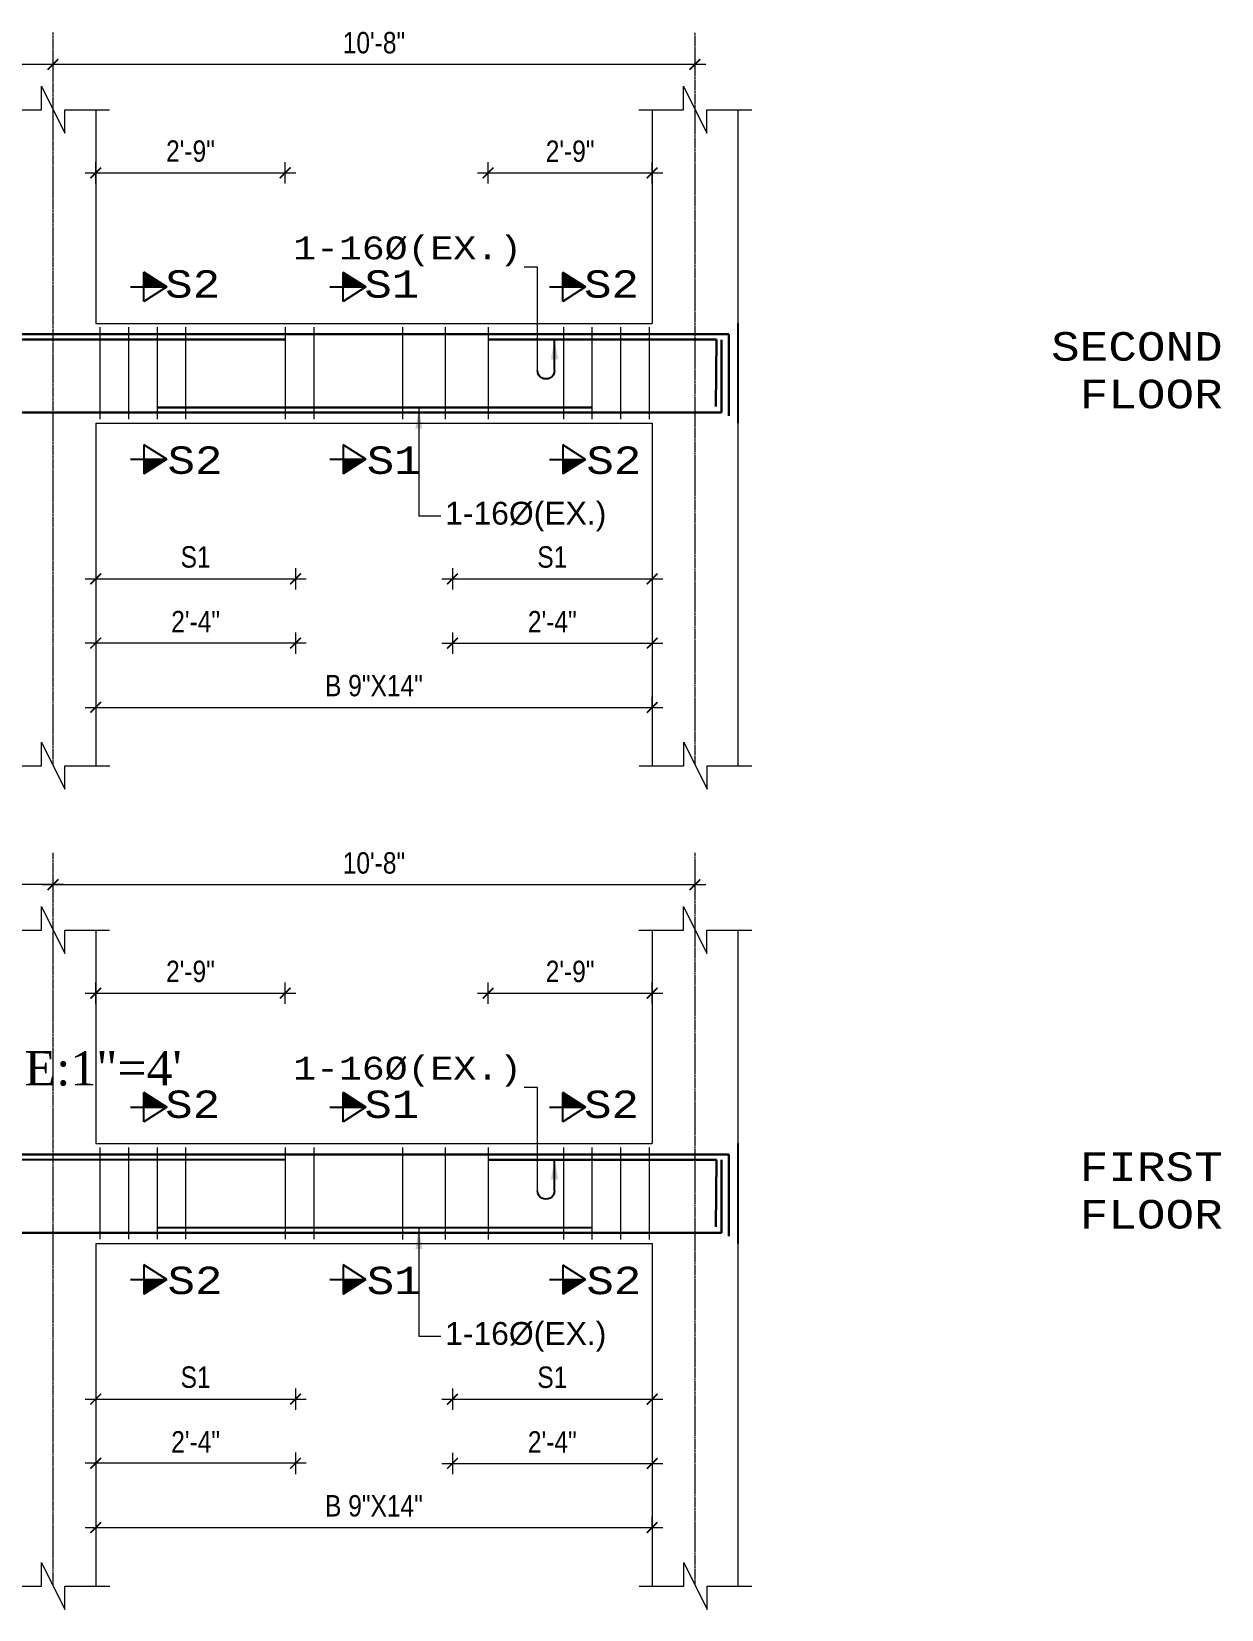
# Model space of a CAD drawing. Header units: inches. Extents: x -2812 to 9774, y -15726 to -746.
# Drawn here: x -1668.4 to -1334.9, y -14544.7 to -14102.4 of the extents above; entities that cross this region are included whole.
import ezdxf

# ---------------------------------------------------------------- set-up
doc = ezdxf.new("R2010")
doc.units = ezdxf.units.IN
doc.header["$LTSCALE"] = 17
doc.header["$MEASUREMENT"] = 0
for name, pattern in [('ACAD_ISO02W100', [15, 12, -3]), ('ACAD_ISO03W100', [30, 12, -18]), ('CENTER2', [1.125, 0.75, -0.125, 0.125, -0.125])]:
    doc.linetypes.add(name, pattern=pattern)
for name, color, linetype, lineweight in [('09 CONTINUITY', 7, 'Continuous', 9), ('15 CENTER', 113, 'CENTER2', 15), ('15 EXT BAR DIMENSION', 130, 'Continuous', 15), ('15 TEXT', 7, 'Continuous', 15), ('20 BEAM ELEVATION', 140, 'ACAD_ISO03W100', 20), ('20 BEAM SECTION ARROW', 7, 'ACAD_ISO02W100', 20), ('20 STIRRUPS', 137, 'Continuous', 20), ('25 BOT BAR', 12, 'Continuous', 25), ('30 EXTRABAR', 6, 'Continuous', 30), ('30 RENFORCEMENT', 12, 'Continuous', 30), ('MARK', 1, 'Continuous', 25), ('Profile ele', 4, 'Continuous', 25), ('RINF', 4, 'Continuous', 25)]:
    doc.layers.add(name, color=color, linetype=linetype, lineweight=lineweight)
doc.layers.add('Dim', color=1, linetype='Continuous')
doc.styles.add('ARIAL', font='arial.ttf')
doc.styles.add('CUNEW', font='cour.ttf')
doc.styles.add('ordinary', font='ARIALN.TTF')
doc.styles.add('TEX8', font='cour.ttf', dxfattribs={"width": 0.75})
doc.dimstyles.new('SUREN 1', dxfattribs={"dimtxt": 0.75, "dimasz": 6, "dimexe": 1.5, "dimexo": 1.5, "dimgap": 1, "dimtad": 1, "dimdec": 1, "dimzin": 3, "dimdsep": 46, "dimlunit": 4, "dimtxsty": 'TEX8', "dimblk": 'ARCHTICK', "dimcen": 0.09375, "dimclrd": 1, "dimclre": 1, "dimclrt": 256, "dimadec": 0, "dimazin": 0, "dimtfac": 0.75, "dimtdec": 1, "dimtmove": 1, "dimatfit": 3, "dimfxl": 1, "dimtolj": 1, "dimtzin": 0, "dimlwd": 9, "dimlwe": 9, "dimarcsym": 0})
doc.dimstyles.new('SUREN 4', dxfattribs={"dimtxt": 4, "dimasz": 3, "dimexe": 3, "dimexo": 0, "dimgap": 3, "dimtad": 1, "dimdec": 0, "dimzin": 3, "dimdsep": 46, "dimlunit": 4, "dimtxsty": 'ordinary', "dimblk": 'ARCHTICK', "dimcen": 8, "dimdle": 3, "dimclrd": 1, "dimclre": 5, "dimclrt": 256, "dimadec": 3, "dimazin": 0, "dimtfac": 1, "dimtdec": 0, "dimtmove": 1, "dimatfit": 3, "dimfxl": 3, "dimfxlon": 1, "dimfrac": 1, "dimtolj": 1, "dimtzin": 0, "dimlwd": 5, "dimlwe": 5, "dimarcsym": 0})

# ---------------------------------------------------------------- blocks, each defined once
blk = doc.blocks.new('_ArchTick')
at = {"color": 0, "linetype": 'ByBlock', "const_width": 0.15}
blk.add_lwpolyline([(-0.5, -0.5), (0.5, 0.5)], dxfattribs=at)
blk = doc.blocks.new('*D1325')
at = {"layer": 'Defpoints', "color": 0, "transparency": 16777216}
for p in [(18344.8, -9446.95), (18400.8, -9446.95), (18400.8, -9490.56)]:
    blk.add_point(p, dxfattribs=at)
at = {"layer": 'Dim', "color": 5, "lineweight": 5, "transparency": 16777216}
for p, q in [((18344.8, -9487.56), (18344.8, -9493.56)), ((18400.8, -9487.56), (18400.8, -9493.56))]:
    blk.add_line(p, q, dxfattribs=at)
at = {"layer": 'Dim', "color": 1, "lineweight": 5, "transparency": 16777216}
blk.add_line((18341.8, -9490.56), (18403.8, -9490.56), dxfattribs=at)
at = {"layer": 'Dim', "color": 1, "lineweight": 5, "transparency": 16777216, "xscale": 3, "yscale": 3, "zscale": 3, "rotation": 180}
blk.add_blockref('_ArchTick', (18344.8, -9490.56), dxfattribs=at)
at = {"layer": 'Dim', "color": 1, "lineweight": 5, "transparency": 16777216, "xscale": 3, "yscale": 3, "zscale": 3}
blk.add_blockref('_ArchTick', (18400.8, -9490.56), dxfattribs=at)
at = {"layer": 'Dim', "transparency": 16777216, "insert": (18372.8, -9484.45), "char_height": 6, "attachment_point": 5, "style": 'ordinary'}
blk.add_mtext('\\A1;S1', dxfattribs=at)
blk = doc.blocks.new('*D1326')
at = {"layer": 'Defpoints', "color": 0, "transparency": 16777216}
for p in [(18344.8, -9446.95), (18400.8, -9446.95), (18344.8, -9508.56)]:
    blk.add_point(p, dxfattribs=at)
at = {"layer": 'Dim', "color": 5, "lineweight": 5, "transparency": 16777216}
for p, q in [((18344.8, -9505.56), (18344.8, -9511.56)), ((18400.8, -9505.56), (18400.8, -9511.56))]:
    blk.add_line(p, q, dxfattribs=at)
at = {"layer": 'Dim', "color": 1, "lineweight": 5, "transparency": 16777216}
blk.add_line((18403.8, -9508.56), (18341.8, -9508.56), dxfattribs=at)
at = {"layer": 'Dim', "color": 1, "lineweight": 5, "transparency": 16777216, "xscale": 3, "yscale": 3, "zscale": 3, "rotation": 180}
blk.add_blockref('_ArchTick', (18344.8, -9508.56), dxfattribs=at)
at = {"layer": 'Dim', "color": 1, "lineweight": 5, "transparency": 16777216, "xscale": 3, "yscale": 3, "zscale": 3}
blk.add_blockref('_ArchTick', (18400.8, -9508.56), dxfattribs=at)
at = {"layer": 'Dim', "transparency": 16777216, "insert": (18372.8, -9502.54), "char_height": 6, "attachment_point": 5, "style": 'ordinary'}
blk.add_mtext('\\A1;2\'-4"', dxfattribs=at)
blk = doc.blocks.new('*D1329')
at = {"layer": 'Defpoints', "color": 0, "transparency": 16777216}
for p in [(18444.8, -9446.97), (18500.8, -9446.97), (18500.8, -9490.58)]:
    blk.add_point(p, dxfattribs=at)
at = {"layer": 'Dim', "color": 5, "lineweight": 5, "transparency": 16777216}
for p, q in [((18444.8, -9487.58), (18444.8, -9493.58)), ((18500.8, -9487.58), (18500.8, -9493.58))]:
    blk.add_line(p, q, dxfattribs=at)
at = {"layer": 'Dim', "color": 1, "lineweight": 5, "transparency": 16777216}
blk.add_line((18441.8, -9490.58), (18503.8, -9490.58), dxfattribs=at)
at = {"layer": 'Dim', "color": 1, "lineweight": 5, "transparency": 16777216, "xscale": 3, "yscale": 3, "zscale": 3, "rotation": 180}
blk.add_blockref('_ArchTick', (18444.8, -9490.58), dxfattribs=at)
at = {"layer": 'Dim', "color": 1, "lineweight": 5, "transparency": 16777216, "xscale": 3, "yscale": 3, "zscale": 3}
blk.add_blockref('_ArchTick', (18500.8, -9490.58), dxfattribs=at)
at = {"layer": 'Dim', "transparency": 16777216, "insert": (18472.8, -9484.47), "char_height": 6, "attachment_point": 5, "style": 'ordinary'}
blk.add_mtext('\\A1;S1', dxfattribs=at)
blk = doc.blocks.new('*D1330')
at = {"layer": 'Defpoints', "color": 0, "transparency": 16777216}
for p in [(18444.8, -9446.97), (18500.8, -9446.97), (18500.8, -9508.58)]:
    blk.add_point(p, dxfattribs=at)
at = {"layer": 'Dim', "color": 5, "lineweight": 5, "transparency": 16777216}
for p, q in [((18444.8, -9505.58), (18444.8, -9511.58)), ((18500.8, -9505.58), (18500.8, -9511.58))]:
    blk.add_line(p, q, dxfattribs=at)
at = {"layer": 'Dim', "color": 1, "lineweight": 5, "transparency": 16777216}
blk.add_line((18441.8, -9508.58), (18503.8, -9508.58), dxfattribs=at)
at = {"layer": 'Dim', "color": 1, "lineweight": 5, "transparency": 16777216, "xscale": 3, "yscale": 3, "zscale": 3, "rotation": 180}
blk.add_blockref('_ArchTick', (18444.8, -9508.58), dxfattribs=at)
at = {"layer": 'Dim', "color": 1, "lineweight": 5, "transparency": 16777216, "xscale": 3, "yscale": 3, "zscale": 3}
blk.add_blockref('_ArchTick', (18500.8, -9508.58), dxfattribs=at)
at = {"layer": 'Dim', "transparency": 16777216, "insert": (18472.8, -9502.56), "char_height": 6, "attachment_point": 5, "style": 'ordinary'}
blk.add_mtext('\\A1;2\'-4"', dxfattribs=at)
blk = doc.blocks.new('*D1332')
at = {"layer": 'Defpoints', "color": 0, "transparency": 16777216}
for p in [(18344.8, -9526.56), (18500.8, -9526.58, 0), (18500.8, -9526.58)]:
    blk.add_point(p, dxfattribs=at)
at = {"layer": 'Dim', "color": 5, "lineweight": 5, "transparency": 16777216}
for p, q in [((18500.8, -9526.58), (18500.8, -9523.58)), ((18344.8, -9526.56), (18344.8, -9529.58))]:
    blk.add_line(p, q, dxfattribs=at)
at = {"layer": 'Dim', "color": 1, "lineweight": 5, "transparency": 16777216}
blk.add_line((18341.8, -9526.58), (18503.8, -9526.58), dxfattribs=at)
at = {"layer": 'Dim', "color": 1, "lineweight": 5, "transparency": 16777216, "xscale": 3, "yscale": 3, "zscale": 3, "rotation": 180}
blk.add_blockref('_ArchTick', (18344.8, -9526.58), dxfattribs=at)
at = {"layer": 'Dim', "color": 1, "lineweight": 5, "transparency": 16777216, "xscale": 3, "yscale": 3, "zscale": 3}
blk.add_blockref('_ArchTick', (18500.8, -9526.58), dxfattribs=at)
at = {"layer": 'Dim', "transparency": 16777216, "insert": (18422.8, -9520.51), "char_height": 6, "attachment_point": 5, "style": 'ordinary'}
blk.add_mtext('\\A1;B 9"X14"', dxfattribs=at)
blk = doc.blocks.new('A$C760A2D39')
at = {"layer": 'MARK', "color": 2}
blk.add_line((0.65, 1.5), (0.65, 6.92), dxfattribs=at)
blk.add_ellipse((2.15, 1.5), major_axis=(-1.06, 1.06), ratio=1, start_param=0.785398, end_param=3.926991, dxfattribs=at)
blk.add_solid([(1.3, 3.47), (0.65, 6.93), (0, 3.47)], dxfattribs=at)
blk = doc.blocks.new('A$C685A745A')
at = {"layer": '20 BEAM ELEVATION', "linetype": 'Continuous', "lineweight": 20, "ltscale": 10}
blk.add_lwpolyline([(3.65, 1.47), (3.65, 19.57), (5.96, 19.57)], dxfattribs=at)
at = {"layer": '20 BEAM SECTION ARROW', "color": 6, "linetype": 'Continuous'}
blk.add_blockref('A$C760A2D39', (0, -0.01), dxfattribs=at)
blk = doc.blocks.new('*D1333')
at = {"layer": 'Defpoints', "color": 0, "transparency": 16777216}
for p in [(18397.91, -9376.78), (18344.8, -9418.95), (18397.91, -9423.47)]:
    blk.add_point(p, dxfattribs=at)
at = {"layer": 'Dim', "color": 5, "lineweight": 5, "transparency": 16777216}
for p, q in [((18344.8, -9379.78), (18344.8, -9373.78)), ((18397.91, -9379.78), (18397.91, -9373.78))]:
    blk.add_line(p, q, dxfattribs=at)
at = {"layer": 'Dim', "color": 1, "lineweight": 5, "transparency": 16777216}
blk.add_line((18341.8, -9376.78), (18400.91, -9376.78), dxfattribs=at)
at = {"layer": 'Dim', "color": 1, "lineweight": 5, "transparency": 16777216, "xscale": 3, "yscale": 3, "zscale": 3, "rotation": 180}
blk.add_blockref('_ArchTick', (18344.8, -9376.78), dxfattribs=at)
at = {"layer": 'Dim', "color": 1, "lineweight": 5, "transparency": 16777216, "xscale": 3, "yscale": 3, "zscale": 3}
blk.add_blockref('_ArchTick', (18397.91, -9376.78), dxfattribs=at)
at = {"layer": 'Dim', "transparency": 16777216, "insert": (18371.36, -9370.72), "char_height": 6, "attachment_point": 5, "style": 'ordinary'}
blk.add_mtext('\\A1;2\'-9"', dxfattribs=at)
blk = doc.blocks.new('*D1334')
at = {"layer": 'Defpoints', "color": 0, "transparency": 16777216}
for p in [(18500.8, -9376.8), (18500.8, -9418.97), (18454.79, -9423.47)]:
    blk.add_point(p, dxfattribs=at)
at = {"layer": 'Dim', "color": 5, "lineweight": 5, "transparency": 16777216}
for p, q in [((18454.79, -9379.8), (18454.79, -9373.8)), ((18500.8, -9379.8), (18500.8, -9373.8))]:
    blk.add_line(p, q, dxfattribs=at)
at = {"layer": 'Dim', "color": 1, "lineweight": 5, "transparency": 16777216}
blk.add_line((18451.79, -9376.8), (18503.8, -9376.8), dxfattribs=at)
at = {"layer": 'Dim', "color": 1, "lineweight": 5, "transparency": 16777216, "xscale": 3, "yscale": 3, "zscale": 3, "rotation": 180}
blk.add_blockref('_ArchTick', (18454.79, -9376.8), dxfattribs=at)
at = {"layer": 'Dim', "color": 1, "lineweight": 5, "transparency": 16777216, "xscale": 3, "yscale": 3, "zscale": 3}
blk.add_blockref('_ArchTick', (18500.8, -9376.8), dxfattribs=at)
at = {"layer": 'Dim', "transparency": 16777216, "insert": (18477.8, -9370.74), "char_height": 6, "attachment_point": 5, "style": 'ordinary'}
blk.add_mtext('\\A1;2\'-9"', dxfattribs=at)
blk = doc.blocks.new('*D1000')
at = {"layer": 'Defpoints', "color": 0, "transparency": 16777216}
for p in [(18344.8, -9217.06), (18400.8, -9217.06), (18400.8, -9260.67)]:
    blk.add_point(p, dxfattribs=at)
at = {"layer": 'Dim', "color": 5, "lineweight": 5, "transparency": 16777216}
for p, q in [((18344.8, -9257.67), (18344.8, -9263.67)), ((18400.8, -9257.67), (18400.8, -9263.67))]:
    blk.add_line(p, q, dxfattribs=at)
at = {"layer": 'Dim', "color": 1, "lineweight": 5, "transparency": 16777216}
blk.add_line((18341.8, -9260.67), (18403.8, -9260.67), dxfattribs=at)
at = {"layer": 'Dim', "color": 1, "lineweight": 5, "transparency": 16777216, "xscale": 3, "yscale": 3, "zscale": 3, "rotation": 180}
blk.add_blockref('_ArchTick', (18344.8, -9260.67), dxfattribs=at)
at = {"layer": 'Dim', "color": 1, "lineweight": 5, "transparency": 16777216, "xscale": 3, "yscale": 3, "zscale": 3}
blk.add_blockref('_ArchTick', (18400.8, -9260.67), dxfattribs=at)
at = {"layer": 'Dim', "transparency": 16777216, "insert": (18372.8, -9254.56), "char_height": 6, "attachment_point": 5, "style": 'ordinary'}
blk.add_mtext('\\A1;S1', dxfattribs=at)
blk = doc.blocks.new('*D1001')
at = {"layer": 'Defpoints', "color": 0, "transparency": 16777216}
for p in [(18344.8, -9217.06), (18400.8, -9217.06), (18344.8, -9278.67)]:
    blk.add_point(p, dxfattribs=at)
at = {"layer": 'Dim', "color": 5, "lineweight": 5, "transparency": 16777216}
for p, q in [((18344.8, -9275.67), (18344.8, -9281.67)), ((18400.8, -9275.67), (18400.8, -9281.67))]:
    blk.add_line(p, q, dxfattribs=at)
at = {"layer": 'Dim', "color": 1, "lineweight": 5, "transparency": 16777216}
blk.add_line((18403.8, -9278.67), (18341.8, -9278.67), dxfattribs=at)
at = {"layer": 'Dim', "color": 1, "lineweight": 5, "transparency": 16777216, "xscale": 3, "yscale": 3, "zscale": 3, "rotation": 180}
blk.add_blockref('_ArchTick', (18344.8, -9278.67), dxfattribs=at)
at = {"layer": 'Dim', "color": 1, "lineweight": 5, "transparency": 16777216, "xscale": 3, "yscale": 3, "zscale": 3}
blk.add_blockref('_ArchTick', (18400.8, -9278.67), dxfattribs=at)
at = {"layer": 'Dim', "transparency": 16777216, "insert": (18372.8, -9272.65), "char_height": 6, "attachment_point": 5, "style": 'ordinary'}
blk.add_mtext('\\A1;2\'-4"', dxfattribs=at)
blk = doc.blocks.new('*D1004')
at = {"layer": 'Defpoints', "color": 0, "transparency": 16777216}
for p in [(18444.8, -9217.08), (18500.8, -9217.08), (18500.8, -9260.69)]:
    blk.add_point(p, dxfattribs=at)
at = {"layer": 'Dim', "color": 5, "lineweight": 5, "transparency": 16777216}
for p, q in [((18444.8, -9257.69), (18444.8, -9263.69)), ((18500.8, -9257.69), (18500.8, -9263.69))]:
    blk.add_line(p, q, dxfattribs=at)
at = {"layer": 'Dim', "color": 1, "lineweight": 5, "transparency": 16777216}
blk.add_line((18441.8, -9260.69), (18503.8, -9260.69), dxfattribs=at)
at = {"layer": 'Dim', "color": 1, "lineweight": 5, "transparency": 16777216, "xscale": 3, "yscale": 3, "zscale": 3, "rotation": 180}
blk.add_blockref('_ArchTick', (18444.8, -9260.69), dxfattribs=at)
at = {"layer": 'Dim', "color": 1, "lineweight": 5, "transparency": 16777216, "xscale": 3, "yscale": 3, "zscale": 3}
blk.add_blockref('_ArchTick', (18500.8, -9260.69), dxfattribs=at)
at = {"layer": 'Dim', "transparency": 16777216, "insert": (18472.8, -9254.58), "char_height": 6, "attachment_point": 5, "style": 'ordinary'}
blk.add_mtext('\\A1;S1', dxfattribs=at)
blk = doc.blocks.new('*D1005')
at = {"layer": 'Defpoints', "color": 0, "transparency": 16777216}
for p in [(18444.8, -9217.08), (18500.8, -9217.08), (18500.8, -9278.69)]:
    blk.add_point(p, dxfattribs=at)
at = {"layer": 'Dim', "color": 5, "lineweight": 5, "transparency": 16777216}
for p, q in [((18444.8, -9275.69), (18444.8, -9281.69)), ((18500.8, -9275.69), (18500.8, -9281.69))]:
    blk.add_line(p, q, dxfattribs=at)
at = {"layer": 'Dim', "color": 1, "lineweight": 5, "transparency": 16777216}
blk.add_line((18441.8, -9278.69), (18503.8, -9278.69), dxfattribs=at)
at = {"layer": 'Dim', "color": 1, "lineweight": 5, "transparency": 16777216, "xscale": 3, "yscale": 3, "zscale": 3, "rotation": 180}
blk.add_blockref('_ArchTick', (18444.8, -9278.69), dxfattribs=at)
at = {"layer": 'Dim', "color": 1, "lineweight": 5, "transparency": 16777216, "xscale": 3, "yscale": 3, "zscale": 3}
blk.add_blockref('_ArchTick', (18500.8, -9278.69), dxfattribs=at)
at = {"layer": 'Dim', "transparency": 16777216, "insert": (18472.8, -9272.67), "char_height": 6, "attachment_point": 5, "style": 'ordinary'}
blk.add_mtext('\\A1;2\'-4"', dxfattribs=at)
blk = doc.blocks.new('*D1007')
at = {"layer": 'Defpoints', "color": 0, "transparency": 16777216}
for p in [(18344.8, -9296.67), (18500.8, -9296.69, 0), (18500.8, -9296.69)]:
    blk.add_point(p, dxfattribs=at)
at = {"layer": 'Dim', "color": 5, "lineweight": 5, "transparency": 16777216}
for p, q in [((18500.8, -9296.69), (18500.8, -9293.69)), ((18344.8, -9296.67), (18344.8, -9299.69))]:
    blk.add_line(p, q, dxfattribs=at)
at = {"layer": 'Dim', "color": 1, "lineweight": 5, "transparency": 16777216}
blk.add_line((18341.8, -9296.69), (18503.8, -9296.69), dxfattribs=at)
at = {"layer": 'Dim', "color": 1, "lineweight": 5, "transparency": 16777216, "xscale": 3, "yscale": 3, "zscale": 3, "rotation": 180}
blk.add_blockref('_ArchTick', (18344.8, -9296.69), dxfattribs=at)
at = {"layer": 'Dim', "color": 1, "lineweight": 5, "transparency": 16777216, "xscale": 3, "yscale": 3, "zscale": 3}
blk.add_blockref('_ArchTick', (18500.8, -9296.69), dxfattribs=at)
at = {"layer": 'Dim', "transparency": 16777216, "insert": (18422.8, -9290.62), "char_height": 6, "attachment_point": 5, "style": 'ordinary'}
blk.add_mtext('\\A1;B 9"X14"', dxfattribs=at)
blk = doc.blocks.new('*D1008')
at = {"layer": 'Defpoints', "color": 0, "transparency": 16777216}
for p in [(18397.91, -9146.89), (18344.8, -9189.06), (18397.91, -9193.58)]:
    blk.add_point(p, dxfattribs=at)
at = {"layer": 'Dim', "color": 5, "lineweight": 5, "transparency": 16777216}
for p, q in [((18344.8, -9149.89), (18344.8, -9143.89)), ((18397.91, -9149.89), (18397.91, -9143.89))]:
    blk.add_line(p, q, dxfattribs=at)
at = {"layer": 'Dim', "color": 1, "lineweight": 5, "transparency": 16777216}
blk.add_line((18341.8, -9146.89), (18400.91, -9146.89), dxfattribs=at)
at = {"layer": 'Dim', "color": 1, "lineweight": 5, "transparency": 16777216, "xscale": 3, "yscale": 3, "zscale": 3, "rotation": 180}
blk.add_blockref('_ArchTick', (18344.8, -9146.89), dxfattribs=at)
at = {"layer": 'Dim', "color": 1, "lineweight": 5, "transparency": 16777216, "xscale": 3, "yscale": 3, "zscale": 3}
blk.add_blockref('_ArchTick', (18397.91, -9146.89), dxfattribs=at)
at = {"layer": 'Dim', "transparency": 16777216, "insert": (18371.36, -9140.83), "char_height": 6, "attachment_point": 5, "style": 'ordinary'}
blk.add_mtext('\\A1;2\'-9"', dxfattribs=at)
blk = doc.blocks.new('*D1009')
at = {"layer": 'Defpoints', "color": 0, "transparency": 16777216}
for p in [(18500.8, -9146.91), (18500.8, -9189.08), (18454.79, -9193.58)]:
    blk.add_point(p, dxfattribs=at)
at = {"layer": 'Dim', "color": 5, "lineweight": 5, "transparency": 16777216}
for p, q in [((18454.79, -9149.91), (18454.79, -9143.91)), ((18500.8, -9149.91), (18500.8, -9143.91))]:
    blk.add_line(p, q, dxfattribs=at)
at = {"layer": 'Dim', "color": 1, "lineweight": 5, "transparency": 16777216}
blk.add_line((18451.79, -9146.91), (18503.8, -9146.91), dxfattribs=at)
at = {"layer": 'Dim', "color": 1, "lineweight": 5, "transparency": 16777216, "xscale": 3, "yscale": 3, "zscale": 3, "rotation": 180}
blk.add_blockref('_ArchTick', (18454.79, -9146.91), dxfattribs=at)
at = {"layer": 'Dim', "color": 1, "lineweight": 5, "transparency": 16777216, "xscale": 3, "yscale": 3, "zscale": 3}
blk.add_blockref('_ArchTick', (18500.8, -9146.91), dxfattribs=at)
at = {"layer": 'Dim', "transparency": 16777216, "insert": (18477.8, -9140.85), "char_height": 6, "attachment_point": 5, "style": 'ordinary'}
blk.add_mtext('\\A1;2\'-9"', dxfattribs=at)
blk = doc.blocks.new('*D1423')
at = {"layer": 'Defpoints', "color": 0, "transparency": 16777216}
for p in [(18114.8, -9337.47), (18332.8, -9337.47), (18114.8, -9346.37)]:
    blk.add_point(p, dxfattribs=at)
at = {"layer": 'Dim', "color": 5, "lineweight": 5, "transparency": 16777216}
for p, q in [((18114.8, -9343.37), (18114.8, -9349.37)), ((18332.8, -9343.37), (18332.8, -9349.37))]:
    blk.add_line(p, q, dxfattribs=at)
at = {"layer": 'Dim', "color": 1, "lineweight": 5, "transparency": 16777216}
blk.add_line((18335.8, -9346.37), (18111.8, -9346.37), dxfattribs=at)
at = {"layer": 'Dim', "color": 1, "lineweight": 5, "transparency": 16777216, "xscale": 3, "yscale": 3, "zscale": 3, "rotation": 180}
blk.add_blockref('_ArchTick', (18114.8, -9346.37), dxfattribs=at)
at = {"layer": 'Dim', "color": 1, "lineweight": 5, "transparency": 16777216, "xscale": 3, "yscale": 3, "zscale": 3}
blk.add_blockref('_ArchTick', (18332.8, -9346.37), dxfattribs=at)
at = {"layer": 'Dim', "transparency": 16777216, "insert": (18223.8, -9340.31), "char_height": 6, "attachment_point": 5, "style": 'ordinary'}
blk.add_mtext('\\A1;14\'-0"', dxfattribs=at)
blk = doc.blocks.new('*D1424')
at = {"layer": 'Defpoints', "color": 0, "transparency": 16777216}
for p in [(18332.8, -9337.47), (18512.8, -9337.49, 0), (18332.8, -9346.39)]:
    blk.add_point(p, dxfattribs=at)
at = {"layer": 'Dim', "color": 5, "lineweight": 5, "transparency": 16777216}
for p, q in [((18332.8, -9343.39), (18332.8, -9349.39)), ((18512.8, -9343.39), (18512.8, -9349.39))]:
    blk.add_line(p, q, dxfattribs=at)
at = {"layer": 'Dim', "color": 1, "lineweight": 5, "transparency": 16777216}
blk.add_line((18515.8, -9346.39), (18329.8, -9346.39), dxfattribs=at)
at = {"layer": 'Dim', "color": 1, "lineweight": 5, "transparency": 16777216, "xscale": 3, "yscale": 3, "zscale": 3, "rotation": 180}
blk.add_blockref('_ArchTick', (18332.8, -9346.39), dxfattribs=at)
at = {"layer": 'Dim', "color": 1, "lineweight": 5, "transparency": 16777216, "xscale": 3, "yscale": 3, "zscale": 3}
blk.add_blockref('_ArchTick', (18512.8, -9346.39), dxfattribs=at)
at = {"layer": 'Dim', "transparency": 16777216, "insert": (18422.8, -9340.33), "char_height": 6, "attachment_point": 5, "style": 'ordinary'}
blk.add_mtext('\\A1;10\'-8"', dxfattribs=at)
blk = doc.blocks.new('*D1431')
at = {"layer": 'Defpoints', "color": 0, "transparency": 16777216}
for p in [(18114.8, -9107.58), (18332.8, -9107.58), (18114.8, -9116.48)]:
    blk.add_point(p, dxfattribs=at)
at = {"layer": 'Dim', "color": 5, "lineweight": 5, "transparency": 16777216}
for p, q in [((18114.8, -9113.48), (18114.8, -9119.48)), ((18332.8, -9113.48), (18332.8, -9119.48))]:
    blk.add_line(p, q, dxfattribs=at)
at = {"layer": 'Dim', "color": 1, "lineweight": 5, "transparency": 16777216}
blk.add_line((18335.8, -9116.48), (18111.8, -9116.48), dxfattribs=at)
at = {"layer": 'Dim', "color": 1, "lineweight": 5, "transparency": 16777216, "xscale": 3, "yscale": 3, "zscale": 3, "rotation": 180}
blk.add_blockref('_ArchTick', (18114.8, -9116.48), dxfattribs=at)
at = {"layer": 'Dim', "color": 1, "lineweight": 5, "transparency": 16777216, "xscale": 3, "yscale": 3, "zscale": 3}
blk.add_blockref('_ArchTick', (18332.8, -9116.48), dxfattribs=at)
at = {"layer": 'Dim', "transparency": 16777216, "insert": (18223.8, -9110.42), "char_height": 6, "attachment_point": 5, "style": 'ordinary'}
blk.add_mtext('\\A1;14\'-0"', dxfattribs=at)
blk = doc.blocks.new('*D1432')
at = {"layer": 'Defpoints', "color": 0, "transparency": 16777216}
for p in [(18332.8, -9107.58), (18512.8, -9107.6, 0), (18332.8, -9116.5)]:
    blk.add_point(p, dxfattribs=at)
at = {"layer": 'Dim', "color": 5, "lineweight": 5, "transparency": 16777216}
for p, q in [((18332.8, -9113.5), (18332.8, -9119.5)), ((18512.8, -9113.5), (18512.8, -9119.5))]:
    blk.add_line(p, q, dxfattribs=at)
at = {"layer": 'Dim', "color": 1, "lineweight": 5, "transparency": 16777216}
blk.add_line((18515.8, -9116.5), (18329.8, -9116.5), dxfattribs=at)
at = {"layer": 'Dim', "color": 1, "lineweight": 5, "transparency": 16777216, "xscale": 3, "yscale": 3, "zscale": 3, "rotation": 180}
blk.add_blockref('_ArchTick', (18332.8, -9116.5), dxfattribs=at)
at = {"layer": 'Dim', "color": 1, "lineweight": 5, "transparency": 16777216, "xscale": 3, "yscale": 3, "zscale": 3}
blk.add_blockref('_ArchTick', (18512.8, -9116.5), dxfattribs=at)
at = {"layer": 'Dim', "transparency": 16777216, "insert": (18422.8, -9110.44), "char_height": 6, "attachment_point": 5, "style": 'ordinary'}
blk.add_mtext('\\A1;10\'-8"', dxfattribs=at)
blk = doc.blocks.new('BS7')
at = {"layer": 'RINF'}
h = blk.add_hatch(dxfattribs=at)
h.set_pattern_fill('ANSI31', color=1, scale=0.029257, style=0)
h.set_pattern_definition([(135.000000013, (-51571.1143414, -24567.486549), (0.00271529004177, 0.00271529004057), [])])
h.paths.add_polyline_path([(18358.3, -9174.76), (18364.7, -9178.85), (18358.3, -9178.85)])
h = blk.add_hatch(dxfattribs=at)
h.set_pattern_fill('ANSI31', color=1, scale=0.029257, style=0)
h.set_pattern_definition([(135.000000013, (-51913.27408, -24567.496407), (0.00271529004177, 0.00271529004057), [])])
h.paths.add_polyline_path([(18414.14, -9174.77), (18420.55, -9178.86), (18414.14, -9178.86)])
h = blk.add_hatch(dxfattribs=at)
h.set_pattern_fill('ANSI31', color=1, scale=0.029257, style=0)
h.set_pattern_definition([(135.000000013, (-51453.6821392, -24567.506265), (0.00271529004177, 0.00271529004057), [])])
h.paths.add_polyline_path([(18475.73, -9174.78), (18482.14, -9178.87), (18475.73, -9178.87)])
h = blk.add_hatch(dxfattribs=at)
h.set_pattern_fill('ANSI31', color=1, scale=1.6, style=0)
h.set_pattern_definition([(135.000000013, (-3776644.72474, -826360.30706), (0.148492424155, 0.148492424089), [])])
h.paths.add_polyline_path([(18358.3, -9231.25), (18364.7, -9227.16), (18358.3, -9227.16)])
h = blk.add_hatch(dxfattribs=at)
h.set_pattern_fill('ANSI31', color=1, scale=1.6, style=0)
h.set_pattern_definition([(135.000000013, (-3776986.88448, -826360.31692), (0.148492424155, 0.148492424089), [])])
h.paths.add_polyline_path([(18414.14, -9231.26), (18420.55, -9227.17), (18414.14, -9227.17)])
h = blk.add_hatch(dxfattribs=at)
h.set_pattern_fill('ANSI31', color=1, scale=1.6, style=0)
h.set_pattern_definition([(135.000000013, (-3776527.29253, -826360.32677), (0.148492424155, 0.148492424089), [])])
h.paths.add_polyline_path([(18475.73, -9231.27), (18482.14, -9227.18), (18475.73, -9227.18)])
h = blk.add_hatch(dxfattribs=at)
h.set_pattern_fill('ANSI31', color=1, scale=0.029257, style=0)
h.set_pattern_definition([(135.000000013, (-51571.1143414, -24797.3761724), (0.00271529004177, 0.00271529004057), [])])
h.paths.add_polyline_path([(18358.3, -9404.65), (18364.7, -9408.74), (18358.3, -9408.74)])
h = blk.add_hatch(dxfattribs=at)
h.set_pattern_fill('ANSI31', color=1, scale=0.029257, style=0)
h.set_pattern_definition([(135.000000013, (-51913.27408, -24797.3860305), (0.00271529004177, 0.00271529004057), [])])
h.paths.add_polyline_path([(18414.14, -9404.66), (18420.55, -9408.75), (18414.14, -9408.75)])
h = blk.add_hatch(dxfattribs=at)
h.set_pattern_fill('ANSI31', color=1, scale=0.029257, style=0)
h.set_pattern_definition([(135.000000013, (-51453.6821392, -24797.3958885), (0.00271529004177, 0.00271529004057), [])])
h.paths.add_polyline_path([(18475.73, -9404.67), (18482.14, -9408.76), (18475.73, -9408.76)])
h = blk.add_hatch(dxfattribs=at)
h.set_pattern_fill('ANSI31', color=1, scale=1.6, style=0)
h.set_pattern_definition([(135.000000013, (-3776644.72474, -826590.19668), (0.148492424155, 0.148492424089), [])])
h.paths.add_polyline_path([(18358.3, -9461.14), (18364.7, -9457.05), (18358.3, -9457.05)])
h = blk.add_hatch(dxfattribs=at)
h.set_pattern_fill('ANSI31', color=1, scale=1.6, style=0)
h.set_pattern_definition([(135.000000013, (-3776986.88448, -826590.20654), (0.148492424155, 0.148492424089), [])])
h.paths.add_polyline_path([(18414.14, -9461.15), (18420.55, -9457.06), (18414.14, -9457.06)])
h = blk.add_hatch(dxfattribs=at)
h.set_pattern_fill('ANSI31', color=1, scale=1.6, style=0)
h.set_pattern_definition([(135.000000013, (-3776527.29253, -826590.2164), (0.148492424155, 0.148492424089), [])])
h.paths.add_polyline_path([(18475.73, -9461.16), (18482.14, -9457.07), (18475.73, -9457.07)])
at = {"layer": '09 CONTINUITY', "color": 2, "lineweight": 5, "ltscale": 25}
for points in [[(18317.08, -9129.23), (18329.58, -9129.23), (18329.58, -9122.6), (18336.12, -9135.78), (18336.12, -9129.23), (18348.7, -9129.23)], [(18317.13, -9313.06), (18329.63, -9313.06), (18329.63, -9306.43), (18336.17, -9319.61), (18336.17, -9313.06), (18348.75, -9313.06)], [(18317.08, -9359.12), (18329.58, -9359.12), (18329.58, -9352.49), (18336.12, -9365.66), (18336.12, -9359.12), (18348.7, -9359.12)], [(18317.13, -9542.95), (18329.63, -9542.95), (18329.63, -9536.32), (18336.17, -9549.49), (18336.17, -9542.95), (18348.75, -9542.95)]]:
    blk.add_lwpolyline(points, dxfattribs=at)
at = {"layer": '09 CONTINUITY', "color": 2, "lineweight": 5, "ltscale": 25, "elevation": 0}
for points in [[(18497.08, -9129.25), (18509.58, -9129.25), (18509.58, -9122.62), (18516.12, -9135.79), (18516.12, -9129.25), (18528.7, -9129.25)], [(18497.13, -9313.08), (18509.63, -9313.08), (18509.63, -9306.45), (18516.17, -9319.63), (18516.17, -9313.08), (18528.75, -9313.08)], [(18497.08, -9359.14), (18509.58, -9359.14), (18509.58, -9352.51), (18516.12, -9365.68), (18516.12, -9359.14), (18528.7, -9359.14)], [(18497.13, -9542.97), (18509.63, -9542.97), (18509.63, -9536.34), (18516.17, -9549.51), (18516.17, -9542.97), (18528.75, -9542.97)]]:
    blk.add_lwpolyline(points, dxfattribs=at)
at = {"layer": '15 CENTER', "ltscale": 0.05}
for p, q in [((18332.8, -9107.58), (18332.8, -9312.82)), ((18512.8, -9107.6, 0), (18512.8, -9312.84, 0)), ((18332.8, -9337.47), (18332.8, -9542.71)), ((18512.8, -9337.49, 0), (18512.8, -9542.73, 0))]:
    blk.add_line(p, q, dxfattribs=at)
at = {"layer": '20 BEAM ELEVATION', "linetype": 'ByBlock', "ltscale": 20}
for p, q in [((18344.8, -9129.23), (18344.8, -9189.06)), ((18500.8, -9129.25, 0), (18500.8, -9189.08, 0)), ((18524.8, -9129.25, 0), (18524.8, -9189.08, 0)), ((18344.8, -9189.06), (18500.8, -9189.08, 0)), ((18344.8, -9217.06), (18344.8, -9313.06)), ((18344.8, -9217.06), (18500.8, -9217.08, 0)), ((18500.8, -9217.08, 0), (18500.8, -9313.08, 0)), ((18524.8, -9217.08, 0), (18524.8, -9313.08, 0)), ((18344.8, -9359.12), (18344.8, -9418.95)), ((18500.8, -9359.14, 0), (18500.8, -9418.97, 0)), ((18524.8, -9359.14, 0), (18524.8, -9418.97, 0)), ((18344.8, -9418.95), (18500.8, -9418.97, 0)), ((18344.8, -9446.95), (18344.8, -9542.95)), ((18344.8, -9446.95), (18500.8, -9446.97, 0)), ((18500.8, -9446.97, 0), (18500.8, -9542.97, 0)), ((18524.8, -9446.97, 0), (18524.8, -9542.97, 0))]:
    blk.add_line(p, q, dxfattribs=at)
at = {"layer": '20 STIRRUPS'}
for p, q in [((18345.99, -9190.12), (18345.99, -9215.89)), ((18353.99, -9190.12), (18353.99, -9215.89)), ((18361.99, -9190.12), (18361.99, -9215.89)), ((18369.99, -9190.12), (18369.99, -9215.89)), ((18397.91, -9190.12), (18397.91, -9215.89)), ((18405.91, -9190.12), (18405.91, -9215.89)), ((18430.79, -9190.14, 0), (18430.79, -9215.91, 0)), ((18442.79, -9190.14, 0), (18442.79, -9215.91, 0)), ((18454.79, -9190.14, 0), (18454.79, -9215.91, 0)), ((18475.91, -9190.14, 0), (18475.91, -9215.91, 0)), ((18483.91, -9190.14, 0), (18483.91, -9215.91, 0)), ((18491.91, -9190.14, 0), (18491.91, -9215.91, 0)), ((18499.91, -9190.14, 0), (18499.91, -9215.91, 0)), ((18345.99, -9420.01), (18345.99, -9445.78)), ((18353.99, -9420.01), (18353.99, -9445.78)), ((18361.99, -9420.01), (18361.99, -9445.78)), ((18369.99, -9420.01), (18369.99, -9445.78)), ((18397.91, -9420.01), (18397.91, -9445.78)), ((18405.91, -9420.01), (18405.91, -9445.78)), ((18430.79, -9420.03, 0), (18430.79, -9445.8, 0)), ((18442.79, -9420.03, 0), (18442.79, -9445.8, 0)), ((18454.79, -9420.03, 0), (18454.79, -9445.8, 0)), ((18475.91, -9420.03, 0), (18475.91, -9445.8, 0)), ((18483.91, -9420.03, 0), (18483.91, -9445.8, 0)), ((18491.91, -9420.03, 0), (18491.91, -9445.8, 0)), ((18499.91, -9420.03, 0), (18499.91, -9445.8, 0))]:
    blk.add_line(p, q, dxfattribs=at)
at = {"layer": '30 EXTRABAR', "lineweight": 30, "ltscale": 0.75}
for p, q in [((18454.79, -9193.58, 0), (18518.85, -9193.58, 0)), ((18518.85, -9193.58, 0), (18518.67, -9212.4, 0)), ((18361.99, -9212.61), (18483.91, -9212.64, 0)), ((18454.79, -9423.47, 0), (18518.85, -9423.47, 0)), ((18518.85, -9423.47, 0), (18518.67, -9442.29, 0)), ((18361.99, -9442.5), (18483.91, -9442.53, 0))]:
    blk.add_line(p, q, dxfattribs=at)
at = {"layer": '30 EXTRABAR', "lineweight": 30, "ltscale": 0.75, "elevation": 0, "flags": 128}
for points in [[(18256.13, -9193.56), (18397.91, -9193.58)], [(18256.13, -9423.45), (18397.91, -9423.47)]]:
    blk.add_lwpolyline(points, dxfattribs=at)
at = {"layer": '30 RENFORCEMENT', "lineweight": 30, "ltscale": 0.75}
for p, q in [((18106.49, -9192.09), (18522.27, -9192.11, 0)), ((18520.27, -9193.64, 0), (18520.27, -9214.08, 0)), ((18522.27, -9192.11, 0), (18522.27, -9215, 0)), ((18108.49, -9214.06), (18520.27, -9214.08, 0)), ((18106.49, -9421.98), (18522.27, -9422, 0)), ((18520.27, -9423.53, 0), (18520.27, -9443.97, 0)), ((18522.27, -9422, 0), (18522.27, -9444.89, 0)), ((18108.49, -9443.95), (18520.27, -9443.97, 0))]:
    blk.add_line(p, q, dxfattribs=at)
at = {"layer": 'Profile ele'}
for p, q in [((18524.8, -9189.08, 0), (18524.8, -9217.08, 0)), ((18524.8, -9418.97, 0), (18524.8, -9446.97, 0))]:
    blk.add_line(p, q, dxfattribs=at)
at = {"layer": 'RINF', "color": 1}
for p, q in [((18358.3, -9182.94), (18358.3, -9174.76)), ((18364.7, -9178.85), (18358.3, -9174.76)), ((18414.14, -9182.95, 0), (18414.14, -9174.77, 0)), ((18420.55, -9178.86, 0), (18414.14, -9174.77, 0)), ((18475.73, -9182.96, 0), (18475.73, -9174.78, 0)), ((18482.14, -9178.87, 0), (18475.73, -9174.78, 0)), ((18354.56, -9178.85), (18364.7, -9178.85)), ((18364.7, -9178.85), (18358.3, -9182.94)), ((18410.4, -9178.86, 0), (18420.55, -9178.86, 0)), ((18420.55, -9178.86, 0), (18414.14, -9182.95, 0)), ((18471.99, -9178.87, 0), (18482.14, -9178.87, 0)), ((18482.14, -9178.87, 0), (18475.73, -9182.96, 0)), ((18358.3, -9223.07, 0), (18358.3, -9231.25, 0)), ((18364.7, -9227.16, 0), (18358.3, -9223.07, 0)), ((18414.14, -9223.08, 0), (18414.14, -9231.26, 0)), ((18420.55, -9227.17, 0), (18414.14, -9223.08, 0)), ((18475.73, -9223.09, 0), (18475.73, -9231.27, 0)), ((18482.14, -9227.18, 0), (18475.73, -9223.09, 0)), ((18354.56, -9227.16, 0), (18364.7, -9227.16, 0)), ((18364.7, -9227.16, 0), (18358.3, -9231.25, 0)), ((18410.4, -9227.17, 0), (18420.55, -9227.17, 0)), ((18420.55, -9227.17, 0), (18414.14, -9231.26, 0)), ((18471.99, -9227.18, 0), (18482.14, -9227.18, 0)), ((18482.14, -9227.18, 0), (18475.73, -9231.27, 0)), ((18358.3, -9412.83), (18358.3, -9404.65)), ((18364.7, -9408.74), (18358.3, -9404.65)), ((18414.14, -9412.84, 0), (18414.14, -9404.66, 0)), ((18420.55, -9408.75, 0), (18414.14, -9404.66, 0)), ((18475.73, -9412.85, 0), (18475.73, -9404.67, 0)), ((18482.14, -9408.76, 0), (18475.73, -9404.67, 0)), ((18354.56, -9408.74), (18364.7, -9408.74)), ((18364.7, -9408.74), (18358.3, -9412.83)), ((18410.4, -9408.75, 0), (18420.55, -9408.75, 0)), ((18420.55, -9408.75, 0), (18414.14, -9412.84, 0)), ((18471.99, -9408.76, 0), (18482.14, -9408.76, 0)), ((18482.14, -9408.76, 0), (18475.73, -9412.85, 0)), ((18358.3, -9452.96, 0), (18358.3, -9461.14, 0)), ((18364.7, -9457.05, 0), (18358.3, -9452.96, 0)), ((18414.14, -9452.97, 0), (18414.14, -9461.15, 0)), ((18420.55, -9457.06, 0), (18414.14, -9452.97, 0)), ((18475.73, -9452.98, 0), (18475.73, -9461.16, 0)), ((18482.14, -9457.07, 0), (18475.73, -9452.98, 0)), ((18354.56, -9457.05, 0), (18364.7, -9457.05, 0)), ((18364.7, -9457.05, 0), (18358.3, -9461.14, 0)), ((18410.4, -9457.06, 0), (18420.55, -9457.06, 0)), ((18420.55, -9457.06, 0), (18414.14, -9461.15, 0)), ((18471.99, -9457.07, 0), (18482.14, -9457.07, 0)), ((18482.14, -9457.07, 0), (18475.73, -9461.16, 0))]:
    blk.add_line(p, q, dxfattribs=at)
at = {"layer": '15 EXT BAR DIMENSION', "xscale": -1.599999999998545, "yscale": 1.599999999998545, "zscale": 1.600000000000193}
for p in [(18474.46, -9204.64, 0), (18474.46, -9434.53, 0)]:
    blk.add_blockref('A$C685A745A', p, dxfattribs=at)
at = {"layer": '15 EXT BAR DIMENSION', "style": 'CUNEW'}
for p in [(18400.15, -9171.11, 0), (18400.15, -9401, 0)]:
    blk.add_text('1-16%%C(EX.)', height=6.4, dxfattribs=at).set_placement(p)
at = {"layer": '15 TEXT', "style": 'ARIAL'}
for p in [(18442.74, -9245.47, 0), (18442.74, -9475.36, 0)]:
    blk.add_text('1-16%%C(EX.)', height=6.4, dxfattribs=at).set_placement(p)
at = {"layer": '15 TEXT'}
for s, insert, char_height, width, attachment_point, style in [('SECOND\\PFLOOR', (18660.74, -9191.53, 0), 8, 201.2125, 3, 'CUNEW'), ('{\\fTimes New Roman|b0|i0|c0|p18;SCALE:1"=4\'}', (18287.76, -9393.04, 0), 9.6, 487.7637, 1, 'ARIAL'), ('FIRST\\PFLOOR', (18660.74, -9421.42, 0), 8, 201.2125, 3, 'CUNEW')]:
    blk.add_mtext(s, dxfattribs=dict(at, insert=insert, char_height=char_height, width=width, attachment_point=attachment_point, style=style))
at = {"layer": '20 BEAM SECTION ARROW', "color": 2, "style": 'CUNEW'}
for s, p in [('S2', (18364.28, -9181.87)), ('S1', (18420.12, -9181.88, 0)), ('S2', (18481.71, -9181.89, 0)), ('S2', (18364.93, -9231.24, 0)), ('S1', (18420.77, -9231.25, 0)), ('S2', (18482.36, -9231.26, 0)), ('S2', (18364.28, -9411.76)), ('S1', (18420.12, -9411.77, 0)), ('S2', (18481.71, -9411.78, 0)), ('S2', (18364.93, -9461.13, 0)), ('S1', (18420.77, -9461.14, 0)), ('S2', (18482.36, -9461.15, 0))]:
    blk.add_text(s, height=7.68, rotation=360, dxfattribs=at).set_placement(p)
at = {"layer": 'Dim'}
for base, p1, p2, text, picture, middle in [((18114.8, -9116.48), (18332.8, -9107.58), (18114.8, -9107.58), '14\'-0"', '*D1431', (18223.8, -9110.42)), ((18332.8, -9116.5), (18512.8, -9107.6, 0), (18332.8, -9107.58), '10\'-8"', '*D1432', (18422.8, -9110.44)), ((18397.91, -9146.89), (18344.8, -9189.06), (18397.91, -9193.58), '2\'-9"', '*D1008', (18371.36, -9140.83)), ((18500.8, -9146.91, 0), (18454.79, -9193.58, 0), (18500.8, -9189.08, 0), '2\'-9"', '*D1009', (18477.8, -9140.85, 0)), ((18400.8, -9260.67), (18344.8, -9217.06), (18400.8, -9217.06), 'S1', '*D1000', (18372.8, -9254.56)), ((18344.8, -9278.67), (18400.8, -9217.06), (18344.8, -9217.06), '2\'-4"', '*D1001', (18372.8, -9272.65)), ((18500.8, -9260.69, 0), (18444.8, -9217.08, 0), (18500.8, -9217.08, 0), 'S1', '*D1004', (18472.8, -9254.58, 0)), ((18500.8, -9278.69, 0), (18444.8, -9217.08, 0), (18500.8, -9217.08, 0), '2\'-4"', '*D1005', (18472.8, -9272.67, 0)), ((18500.8, -9296.69), (18344.8, -9296.67), (18500.8, -9296.69, 0), 'B 9"X14"', '*D1007', (18422.8, -9290.62)), ((18114.8, -9346.37), (18332.8, -9337.47), (18114.8, -9337.47), '14\'-0"', '*D1423', (18223.8, -9340.31)), ((18332.8, -9346.39), (18512.8, -9337.49, 0), (18332.8, -9337.47), '10\'-8"', '*D1424', (18422.8, -9340.33)), ((18397.91, -9376.78), (18344.8, -9418.95), (18397.91, -9423.47), '2\'-9"', '*D1333', (18371.36, -9370.72)), ((18500.8, -9376.8, 0), (18454.79, -9423.47, 0), (18500.8, -9418.97, 0), '2\'-9"', '*D1334', (18477.8, -9370.74, 0)), ((18400.8, -9490.56), (18344.8, -9446.95), (18400.8, -9446.95), 'S1', '*D1325', (18372.8, -9484.45)), ((18344.8, -9508.56), (18400.8, -9446.95), (18344.8, -9446.95), '2\'-4"', '*D1326', (18372.8, -9502.54)), ((18500.8, -9490.58, 0), (18444.8, -9446.97, 0), (18500.8, -9446.97, 0), 'S1', '*D1329', (18472.8, -9484.47, 0)), ((18500.8, -9508.58, 0), (18444.8, -9446.97, 0), (18500.8, -9446.97, 0), '2\'-4"', '*D1330', (18472.8, -9502.56, 0)), ((18500.8, -9526.58), (18344.8, -9526.56), (18500.8, -9526.58, 0), 'B 9"X14"', '*D1332', (18422.8, -9520.51))]:
    dim = blk.add_linear_dim(base=base, p1=p1, p2=p2, text=text, dimstyle='SUREN 4', override={"dimtxt": 6}, dxfattribs=at)
    dim.commit()
    dim.dimension.update_dxf_attribs({"geometry": picture, "text_midpoint": middle})
at = {"layer": '15 TEXT'}
for points in [[(18435.38, -9212.61, 0), (18435.41, -9243.03, 0), (18441.59, -9243.03, 0)], [(18435.38, -9442.5, 0), (18435.41, -9472.92, 0), (18441.59, -9472.92, 0)]]:
    blk.add_leader(points, dimstyle='SUREN 1', dxfattribs=at)

msp = doc.modelspace()

# ---------------------------------------------------------------- block references
at = {"layer": '25 BOT BAR'}
msp.add_blockref('BS7', (-19995.25, -4995.15, 0), dxfattribs=at)

doc.saveas('drawing.dxf')
